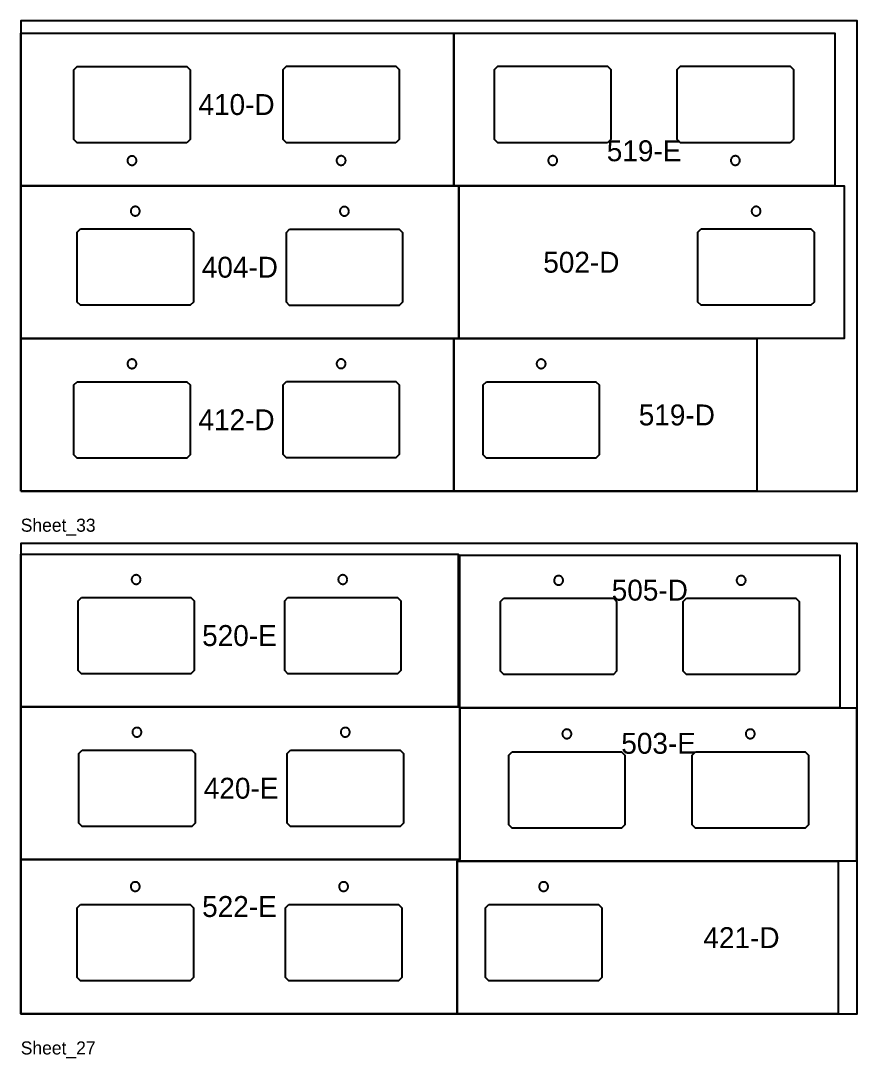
# Model space of a CAD drawing. Header units: millimetres. Extents: x 0 to 20200, y 0 to 17898.
# Drawn here: x 6800 to 10000, y 9831 to 13800 of the extents above; entities that cross this region are included whole.
import ezdxf
from ezdxf.enums import TextEntityAlignment as Align

# ---------------------------------------------------------------- set-up
doc = ezdxf.new("R2010")
doc.units = ezdxf.units.MM
doc.layers.add('NESTED_RESULT', color=7, linetype='Continuous')

msp = doc.modelspace()

# ---------------------------------------------------------------- linework, layer by layer
at = {"layer": 'NESTED_RESULT', "color": 1}
for points in [[(6800, 12000), (10000, 12000), (10000, 13800), (6800, 13800), (6800, 12000)], [(6800, 10000), (10000, 10000), (10000, 11800), (6800, 11800), (6800, 10000)]]:
    msp.add_lwpolyline(points, dxfattribs=at)
at = {"layer": 'NESTED_RESULT'}
for points in [[(6800, 13752.6), (8457.35, 13752.6), (8457.35, 13168.4), (6800, 13168.4), (6800, 13752.6)], [(8457.35, 13752.6), (9914.675, 13752.6), (9914.675, 13168.4), (8457.35, 13168.4), (8457.35, 13752.6)], [(7435, 13333.21314), (7015.9, 13333.21314), (7003.2, 13345.91314), (7003.2, 13612.61314), (7015.9, 13625.31314), (7435, 13625.31314), (7447.7, 13612.61314), (7447.7, 13345.91314), (7435, 13333.21314)], [(8235.1, 13333.5), (7816, 13333.5), (7803.3, 13346.2), (7803.3, 13612.9), (7816, 13625.6), (8235.1, 13625.6), (8247.8, 13612.9), (8247.8, 13346.2), (8235.1, 13333.5)], [(9044.725, 13333.5), (8625.625, 13333.5), (8612.925, 13346.2), (8612.925, 13612.9), (8625.625, 13625.6), (9044.725, 13625.6), (9057.425, 13612.9), (9057.425, 13346.2), (9044.725, 13333.5)], [(9743.225, 13333.5), (9324.125, 13333.5), (9311.425, 13346.2), (9311.425, 13612.9), (9324.125, 13625.6), (9743.225, 13625.6), (9755.925, 13612.9), (9755.925, 13346.2), (9743.225, 13333.5)], [(7207.9875, 13264.95064), (7208.07428, 13263.21193), (7208.33374, 13261.49051), (7208.76331, 13259.80347), (7209.35872, 13258.16759), (7210.11406, 13256.59913), (7211.02181, 13255.11366), (7212.07295, 13253.72596), (7213.25704, 13252.44981), (7214.56231, 13251.2979), (7215.97579, 13250.28168), (7217.48342, 13249.41125), (7219.07023, 13248.69525), (7220.72045, 13248.14081), (7222.41767, 13247.75343), (7224.14503, 13247.53696), (7225.88535, 13247.49356), (7227.62135, 13247.62366), (7229.33577, 13247.92596), (7231.01157, 13248.39746), (7232.6321, 13249.03347), (7234.18125, 13249.82767), (7235.64362, 13250.77217), (7237.00469, 13251.85758), (7238.25092, 13253.07312), (7239.36993, 13254.4067), (7240.35059, 13255.84507), (7241.18317, 13257.37394), (7241.85938, 13258.97811), (7242.37251, 13260.64164), (7242.71746, 13262.34799), (7242.89079, 13264.0802), (7242.89079, 13265.82107), (7242.71746, 13267.55329), (7242.37251, 13269.25964), (7241.85938, 13270.92316), (7241.18317, 13272.52733), (7240.35059, 13274.0562), (7239.36993, 13275.49457), (7238.25092, 13276.82815), (7237.00469, 13278.04369), (7235.64362, 13279.1291), (7234.18125, 13280.0736), (7232.6321, 13280.86781), (7231.01157, 13281.50382), (7229.33577, 13281.97531), (7227.62135, 13282.27761), (7225.88535, 13282.40771), (7224.14503, 13282.36431), (7222.41767, 13282.14784), (7220.72045, 13281.76046), (7219.07023, 13281.20602), (7217.48342, 13280.49002), (7215.97579, 13279.61959), (7214.56231, 13278.60337), (7213.25704, 13277.45146), (7212.07295, 13276.17531), (7211.02181, 13274.78761), (7210.11406, 13273.30215), (7209.35872, 13271.73368), (7208.76331, 13270.0978), (7208.33374, 13268.41076), (7208.07428, 13266.68934), (7207.9875, 13264.95064)], [(8008.0875, 13265.2375), (8008.17428, 13263.4988), (8008.43374, 13261.77737), (8008.86331, 13260.09034), (8009.45872, 13258.45446), (8010.21406, 13256.88599), (8011.12181, 13255.40052), (8012.17295, 13254.01282), (8013.35704, 13252.73668), (8014.66231, 13251.58477), (8016.07579, 13250.56855), (8017.58342, 13249.69811), (8019.17023, 13248.98212), (8020.82045, 13248.42767), (8022.51767, 13248.04029), (8024.24503, 13247.82383), (8025.98535, 13247.78043), (8027.72135, 13247.91052), (8029.43577, 13248.21282), (8031.11157, 13248.68432), (8032.7321, 13249.32033), (8034.28125, 13250.11453), (8035.74362, 13251.05903), (8037.10469, 13252.14445), (8038.35092, 13253.35998), (8039.46993, 13254.69357), (8040.45059, 13256.13194), (8041.28317, 13257.66081), (8041.95938, 13259.26497), (8042.47251, 13260.9285), (8042.81746, 13262.63485), (8042.99079, 13264.36707), (8042.99079, 13266.10793), (8042.81746, 13267.84015), (8042.47251, 13269.5465), (8041.95938, 13271.21003), (8041.28317, 13272.81419), (8040.45059, 13274.34306), (8039.46993, 13275.78143), (8038.35092, 13277.11502), (8037.10469, 13278.33055), (8035.74362, 13279.41597), (8034.28125, 13280.36047), (8032.7321, 13281.15467), (8031.11157, 13281.79068), (8029.43577, 13282.26218), (8027.72135, 13282.56448), (8025.98535, 13282.69457), (8024.24503, 13282.65117), (8022.51767, 13282.43471), (8020.82045, 13282.04733), (8019.17023, 13281.49288), (8017.58342, 13280.77689), (8016.07579, 13279.90645), (8014.66231, 13278.89023), (8013.35704, 13277.73832), (8012.17295, 13276.46218), (8011.12181, 13275.07448), (8010.21406, 13273.58901), (8009.45872, 13272.02054), (8008.86331, 13270.38466), (8008.43374, 13268.69763), (8008.17428, 13266.9762), (8008.0875, 13265.2375)], [(8817.7125, 13265.2375), (8817.79928, 13263.4988), (8818.05874, 13261.77737), (8818.48831, 13260.09034), (8819.08372, 13258.45446), (8819.83906, 13256.88599), (8820.74681, 13255.40052), (8821.79795, 13254.01282), (8822.98204, 13252.73668), (8824.28731, 13251.58477), (8825.70079, 13250.56855), (8827.20842, 13249.69811), (8828.79523, 13248.98212), (8830.44545, 13248.42767), (8832.14267, 13248.04029), (8833.87003, 13247.82383), (8835.61035, 13247.78043), (8837.34635, 13247.91052), (8839.06077, 13248.21282), (8840.73657, 13248.68432), (8842.3571, 13249.32033), (8843.90625, 13250.11453), (8845.36862, 13251.05903), (8846.72969, 13252.14445), (8847.97592, 13253.35998), (8849.09493, 13254.69357), (8850.07559, 13256.13194), (8850.90817, 13257.66081), (8851.58438, 13259.26497), (8852.09751, 13260.9285), (8852.44246, 13262.63485), (8852.61579, 13264.36707), (8852.61579, 13266.10793), (8852.44246, 13267.84015), (8852.09751, 13269.5465), (8851.58438, 13271.21003), (8850.90817, 13272.81419), (8850.07559, 13274.34306), (8849.09493, 13275.78143), (8847.97592, 13277.11502), (8846.72969, 13278.33055), (8845.36862, 13279.41597), (8843.90625, 13280.36047), (8842.3571, 13281.15467), (8840.73657, 13281.79068), (8839.06077, 13282.26218), (8837.34635, 13282.56448), (8835.61035, 13282.69457), (8833.87003, 13282.65117), (8832.14267, 13282.43471), (8830.44545, 13282.04733), (8828.79523, 13281.49288), (8827.20842, 13280.77689), (8825.70079, 13279.90645), (8824.28731, 13278.89023), (8822.98204, 13277.73832), (8821.79795, 13276.46218), (8820.74681, 13275.07448), (8819.83906, 13273.58901), (8819.08372, 13272.02054), (8818.48831, 13270.38466), (8818.05874, 13268.69763), (8817.79928, 13266.9762), (8817.7125, 13265.2375)], [(9516.2125, 13265.2375), (9516.29928, 13263.4988), (9516.55874, 13261.77737), (9516.98831, 13260.09034), (9517.58372, 13258.45446), (9518.33906, 13256.88599), (9519.24681, 13255.40052), (9520.29795, 13254.01282), (9521.48204, 13252.73668), (9522.78731, 13251.58477), (9524.20079, 13250.56855), (9525.70842, 13249.69811), (9527.29523, 13248.98212), (9528.94545, 13248.42767), (9530.64267, 13248.04029), (9532.37003, 13247.82383), (9534.11035, 13247.78043), (9535.84635, 13247.91052), (9537.56077, 13248.21282), (9539.23657, 13248.68432), (9540.8571, 13249.32033), (9542.40625, 13250.11453), (9543.86862, 13251.05903), (9545.22969, 13252.14445), (9546.47592, 13253.35998), (9547.59493, 13254.69357), (9548.57559, 13256.13194), (9549.40817, 13257.66081), (9550.08438, 13259.26497), (9550.59751, 13260.9285), (9550.94246, 13262.63485), (9551.11579, 13264.36707), (9551.11579, 13266.10793), (9550.94246, 13267.84015), (9550.59751, 13269.5465), (9550.08438, 13271.21003), (9549.40817, 13272.81419), (9548.57559, 13274.34306), (9547.59493, 13275.78143), (9546.47592, 13277.11502), (9545.22969, 13278.33055), (9543.86862, 13279.41597), (9542.40625, 13280.36047), (9540.8571, 13281.15467), (9539.23657, 13281.79068), (9537.56077, 13282.26218), (9535.84635, 13282.56448), (9534.11035, 13282.69457), (9532.37003, 13282.65117), (9530.64267, 13282.43471), (9528.94545, 13282.04733), (9527.29523, 13281.49288), (9525.70842, 13280.77689), (9524.20079, 13279.90645), (9522.78731, 13278.89023), (9521.48204, 13277.73832), (9520.29795, 13276.46218), (9519.24681, 13275.07448), (9518.33906, 13273.58901), (9517.58372, 13272.02054), (9516.98831, 13270.38466), (9516.55874, 13268.69763), (9516.29928, 13266.9762), (9516.2125, 13265.2375)], [(6800, 13168.4), (8476.4, 13168.4), (8476.4, 12584.2), (6800, 12584.2), (6800, 13168.4)], [(8476.4, 13168.4), (9949.6, 13168.4), (9949.6, 12584.2), (8476.4, 12584.2), (8476.4, 13168.4)], [(7255.6125, 13071.5625), (7255.52572, 13073.3012), (7255.26626, 13075.02263), (7254.83669, 13076.70966), (7254.24128, 13078.34554), (7253.48594, 13079.91401), (7252.57819, 13081.39948), (7251.52705, 13082.78718), (7250.34296, 13084.06332), (7249.03769, 13085.21523), (7247.62421, 13086.23145), (7246.11658, 13087.10189), (7244.52977, 13087.81788), (7242.87955, 13088.37233), (7241.18233, 13088.75971), (7239.45497, 13088.97617), (7237.71465, 13089.01957), (7235.97865, 13088.88948), (7234.26423, 13088.58718), (7232.58843, 13088.11568), (7230.9679, 13087.47967), (7229.41875, 13086.68547), (7227.95638, 13085.74097), (7226.59531, 13084.65555), (7225.34908, 13083.44002), (7224.23007, 13082.10643), (7223.24941, 13080.66806), (7222.41683, 13079.13919), (7221.74062, 13077.53503), (7221.22749, 13075.8715), (7220.88254, 13074.16515), (7220.70921, 13072.43293), (7220.70921, 13070.69207), (7220.88254, 13068.95985), (7221.22749, 13067.2535), (7221.74062, 13065.58997), (7222.41683, 13063.98581), (7223.24941, 13062.45694), (7224.23007, 13061.01857), (7225.34908, 13059.68498), (7226.59531, 13058.46945), (7227.95638, 13057.38403), (7229.41875, 13056.43953), (7230.9679, 13055.64533), (7232.58843, 13055.00932), (7234.26423, 13054.53782), (7235.97865, 13054.23552), (7237.71465, 13054.10543), (7239.45497, 13054.14883), (7241.18233, 13054.36529), (7242.87955, 13054.75267), (7244.52977, 13055.30712), (7246.11658, 13056.02311), (7247.62421, 13056.89355), (7249.03769, 13057.90977), (7250.34296, 13059.06168), (7251.52705, 13060.33782), (7252.57819, 13061.72552), (7253.48594, 13063.21099), (7254.24128, 13064.77946), (7254.83669, 13066.41534), (7255.26626, 13068.10237), (7255.52572, 13069.8238), (7255.6125, 13071.5625)], [(8055.7125, 13071.13468), (8055.62572, 13072.87339), (8055.36626, 13074.59481), (8054.93669, 13076.28185), (8054.34128, 13077.91773), (8053.58594, 13079.48619), (8052.67819, 13080.97166), (8051.62705, 13082.35936), (8050.44296, 13083.63551), (8049.13769, 13084.78742), (8047.72421, 13085.80364), (8046.21658, 13086.67407), (8044.62977, 13087.39007), (8042.97955, 13087.94451), (8041.28233, 13088.33189), (8039.55497, 13088.54835), (8037.81465, 13088.59176), (8036.07865, 13088.46166), (8034.36423, 13088.15936), (8032.68843, 13087.68786), (8031.0679, 13087.05185), (8029.51875, 13086.25765), (8028.05638, 13085.31315), (8026.69531, 13084.22774), (8025.44908, 13083.0122), (8024.33007, 13081.67862), (8023.34941, 13080.24025), (8022.51683, 13078.71138), (8021.84062, 13077.10721), (8021.32749, 13075.44368), (8020.98254, 13073.73733), (8020.80921, 13072.00512), (8020.80921, 13070.26425), (8020.98254, 13068.53203), (8021.32749, 13066.82568), (8021.84062, 13065.16216), (8022.51683, 13063.55799), (8023.34941, 13062.02912), (8024.33007, 13060.59075), (8025.44908, 13059.25717), (8026.69531, 13058.04163), (8028.05638, 13056.95622), (8029.51875, 13056.01171), (8031.0679, 13055.21751), (8032.68843, 13054.5815), (8034.36423, 13054.11), (8036.07865, 13053.80771), (8037.81465, 13053.67761), (8039.55497, 13053.72101), (8041.28233, 13053.93748), (8042.97955, 13054.32486), (8044.62977, 13054.8793), (8046.21658, 13055.5953), (8047.72421, 13056.46573), (8049.13769, 13057.48195), (8050.44296, 13058.63386), (8051.62705, 13059.91), (8052.67819, 13061.29771), (8053.58594, 13062.78317), (8054.34128, 13064.35164), (8054.93669, 13065.98752), (8055.36626, 13067.67456), (8055.62572, 13069.39598), (8055.7125, 13071.13468)], [(9630.5125, 13071.5625), (9630.42572, 13073.3012), (9630.16626, 13075.02263), (9629.73669, 13076.70966), (9629.14128, 13078.34554), (9628.38594, 13079.91401), (9627.47819, 13081.39948), (9626.42705, 13082.78718), (9625.24296, 13084.06332), (9623.93769, 13085.21523), (9622.52421, 13086.23145), (9621.01658, 13087.10189), (9619.42977, 13087.81788), (9617.77955, 13088.37233), (9616.08233, 13088.75971), (9614.35497, 13088.97617), (9612.61465, 13089.01957), (9610.87865, 13088.88948), (9609.16423, 13088.58718), (9607.48843, 13088.11568), (9605.8679, 13087.47967), (9604.31875, 13086.68547), (9602.85638, 13085.74097), (9601.49531, 13084.65555), (9600.24908, 13083.44002), (9599.13007, 13082.10643), (9598.14941, 13080.66806), (9597.31683, 13079.13919), (9596.64062, 13077.53503), (9596.12749, 13075.8715), (9595.78254, 13074.16515), (9595.60921, 13072.43293), (9595.60921, 13070.69207), (9595.78254, 13068.95985), (9596.12749, 13067.2535), (9596.64062, 13065.58997), (9597.31683, 13063.98581), (9598.14941, 13062.45694), (9599.13007, 13061.01857), (9600.24908, 13059.68498), (9601.49531, 13058.46945), (9602.85638, 13057.38403), (9604.31875, 13056.43953), (9605.8679, 13055.64533), (9607.48843, 13055.00932), (9609.16423, 13054.53782), (9610.87865, 13054.23552), (9612.61465, 13054.10543), (9614.35497, 13054.14883), (9616.08233, 13054.36529), (9617.77955, 13054.75267), (9619.42977, 13055.30712), (9621.01658, 13056.02311), (9622.52421, 13056.89355), (9623.93769, 13057.90977), (9625.24296, 13059.06168), (9626.42705, 13060.33782), (9627.47819, 13061.72552), (9628.38594, 13063.21099), (9629.14128, 13064.77946), (9629.73669, 13066.41534), (9630.16626, 13068.10237), (9630.42572, 13069.8238), (9630.5125, 13071.5625)], [(7028.6, 13003.3), (7447.7, 13003.3), (7460.4, 12990.6), (7460.4, 12723.9), (7447.7, 12711.2), (7028.6, 12711.2), (7015.9, 12723.9), (7015.9, 12990.6), (7028.6, 13003.3)], [(7828.7, 13002.87218), (8247.8, 13002.87218), (8260.5, 12990.17218), (8260.5, 12723.47218), (8247.8, 12710.77218), (7828.7, 12710.77218), (7816, 12723.47218), (7816, 12990.17218), (7828.7, 13002.87218)], [(9403.5, 13003.3), (9822.6, 13003.3), (9835.3, 12990.6), (9835.3, 12723.9), (9822.6, 12711.2), (9403.5, 12711.2), (9390.8, 12723.9), (9390.8, 12990.6), (9403.5, 13003.3)], [(6800, 12000), (6800, 12584.2), (8457.35, 12584.2), (8457.35, 12000), (6800, 12000)], [(8457.35, 12000), (8457.35, 12584.2), (9616.225, 12584.2), (9616.225, 12000), (8457.35, 12000)], [(7242.9125, 12487.3625), (7242.82572, 12489.1012), (7242.56626, 12490.82263), (7242.13669, 12492.50966), (7241.54128, 12494.14554), (7240.78594, 12495.71401), (7239.87819, 12497.19948), (7238.82705, 12498.58718), (7237.64296, 12499.86332), (7236.33769, 12501.01523), (7234.92421, 12502.03145), (7233.41658, 12502.90189), (7231.82977, 12503.61788), (7230.17955, 12504.17233), (7228.48233, 12504.55971), (7226.75497, 12504.77617), (7225.01465, 12504.81957), (7223.27865, 12504.68948), (7221.56423, 12504.38718), (7219.88843, 12503.91568), (7218.2679, 12503.27967), (7216.71875, 12502.48547), (7215.25638, 12501.54097), (7213.89531, 12500.45555), (7212.64908, 12499.24002), (7211.53007, 12497.90643), (7210.54941, 12496.46806), (7209.71683, 12494.93919), (7209.04062, 12493.33503), (7208.52749, 12491.6715), (7208.18254, 12489.96515), (7208.00921, 12488.23293), (7208.00921, 12486.49207), (7208.18254, 12484.75985), (7208.52749, 12483.0535), (7209.04062, 12481.38997), (7209.71683, 12479.78581), (7210.54941, 12478.25694), (7211.53007, 12476.81857), (7212.64908, 12475.48498), (7213.89531, 12474.26945), (7215.25638, 12473.18403), (7216.71875, 12472.23953), (7218.2679, 12471.44533), (7219.88843, 12470.80932), (7221.56423, 12470.33782), (7223.27865, 12470.03552), (7225.01465, 12469.90543), (7226.75497, 12469.94883), (7228.48233, 12470.16529), (7230.17955, 12470.55267), (7231.82977, 12471.10712), (7233.41658, 12471.82311), (7234.92421, 12472.69355), (7236.33769, 12473.70977), (7237.64296, 12474.86168), (7238.82705, 12476.13782), (7239.87819, 12477.52552), (7240.78594, 12479.01099), (7241.54128, 12480.57946), (7242.13669, 12482.21534), (7242.56626, 12483.90237), (7242.82572, 12485.6238), (7242.9125, 12487.3625)], [(8043.0125, 12487.64936), (8042.92572, 12489.38807), (8042.66626, 12491.10949), (8042.23669, 12492.79653), (8041.64128, 12494.43241), (8040.88594, 12496.00087), (8039.97819, 12497.48634), (8038.92705, 12498.87404), (8037.74296, 12500.15019), (8036.43769, 12501.3021), (8035.02421, 12502.31832), (8033.51658, 12503.18875), (8031.92977, 12503.90475), (8030.27955, 12504.45919), (8028.58233, 12504.84657), (8026.85497, 12505.06304), (8025.11465, 12505.10644), (8023.37865, 12504.97634), (8021.66423, 12504.67404), (8019.98843, 12504.20254), (8018.3679, 12503.56653), (8016.81875, 12502.77233), (8015.35638, 12501.82783), (8013.99531, 12500.74242), (8012.74908, 12499.52688), (8011.63007, 12498.1933), (8010.64941, 12496.75493), (8009.81683, 12495.22606), (8009.14062, 12493.62189), (8008.62749, 12491.95836), (8008.28254, 12490.25201), (8008.10921, 12488.5198), (8008.10921, 12486.77893), (8008.28254, 12485.04671), (8008.62749, 12483.34036), (8009.14062, 12481.67684), (8009.81683, 12480.07267), (8010.64941, 12478.5438), (8011.63007, 12477.10543), (8012.74908, 12475.77185), (8013.99531, 12474.55631), (8015.35638, 12473.4709), (8016.81875, 12472.5264), (8018.3679, 12471.73219), (8019.98843, 12471.09618), (8021.66423, 12470.62469), (8023.37865, 12470.32239), (8025.11465, 12470.19229), (8026.85497, 12470.23569), (8028.58233, 12470.45216), (8030.27955, 12470.83954), (8031.92977, 12471.39398), (8033.51658, 12472.10998), (8035.02421, 12472.98041), (8036.43769, 12473.99663), (8037.74296, 12475.14854), (8038.92705, 12476.42469), (8039.97819, 12477.81239), (8040.88594, 12479.29785), (8041.64128, 12480.86632), (8042.23669, 12482.5022), (8042.66626, 12484.18924), (8042.92572, 12485.91066), (8043.0125, 12487.64936)], [(8808.1875, 12487.3625), (8808.10072, 12489.1012), (8807.84126, 12490.82263), (8807.41169, 12492.50966), (8806.81628, 12494.14554), (8806.06094, 12495.71401), (8805.15319, 12497.19948), (8804.10205, 12498.58718), (8802.91796, 12499.86332), (8801.61269, 12501.01523), (8800.19921, 12502.03145), (8798.69158, 12502.90189), (8797.10477, 12503.61788), (8795.45455, 12504.17233), (8793.75733, 12504.55971), (8792.02997, 12504.77617), (8790.28965, 12504.81957), (8788.55365, 12504.68948), (8786.83923, 12504.38718), (8785.16343, 12503.91568), (8783.5429, 12503.27967), (8781.99375, 12502.48547), (8780.53138, 12501.54097), (8779.17031, 12500.45555), (8777.92408, 12499.24002), (8776.80507, 12497.90643), (8775.82441, 12496.46806), (8774.99183, 12494.93919), (8774.31562, 12493.33503), (8773.80249, 12491.6715), (8773.45754, 12489.96515), (8773.28421, 12488.23293), (8773.28421, 12486.49207), (8773.45754, 12484.75985), (8773.80249, 12483.0535), (8774.31562, 12481.38997), (8774.99183, 12479.78581), (8775.82441, 12478.25694), (8776.80507, 12476.81857), (8777.92408, 12475.48498), (8779.17031, 12474.26945), (8780.53138, 12473.18403), (8781.99375, 12472.23953), (8783.5429, 12471.44533), (8785.16343, 12470.80932), (8786.83923, 12470.33782), (8788.55365, 12470.03552), (8790.28965, 12469.90543), (8792.02997, 12469.94883), (8793.75733, 12470.16529), (8795.45455, 12470.55267), (8797.10477, 12471.10712), (8798.69158, 12471.82311), (8800.19921, 12472.69355), (8801.61269, 12473.70977), (8802.91796, 12474.86168), (8804.10205, 12476.13782), (8805.15319, 12477.52552), (8806.06094, 12479.01099), (8806.81628, 12480.57946), (8807.41169, 12482.21534), (8807.84126, 12483.90237), (8808.10072, 12485.6238), (8808.1875, 12487.3625)], [(7015.9, 12419.1), (7435, 12419.1), (7447.7, 12406.4), (7447.7, 12139.7), (7435, 12127), (7015.9, 12127), (7003.2, 12139.7), (7003.2, 12406.4), (7015.9, 12419.1)], [(7816, 12419.38686), (8235.1, 12419.38686), (8247.8, 12406.68686), (8247.8, 12139.98686), (8235.1, 12127.28686), (7816, 12127.28686), (7803.3, 12139.98686), (7803.3, 12406.68686), (7816, 12419.38686)], [(8581.175, 12419.1), (9000.275, 12419.1), (9012.975, 12406.4), (9012.975, 12139.7), (9000.275, 12127), (8581.175, 12127), (8568.475, 12139.7), (8568.475, 12406.4), (8581.175, 12419.1)], [(6800, 11758.95), (8473.225, 11758.95), (8473.225, 11174.75), (6800, 11174.75), (6800, 11758.95)], [(8479.575, 11171.575), (8479.575, 11755.775), (9933.725, 11755.775), (9933.725, 11171.575), (8479.575, 11171.575)], [(7258.7875, 11662.1125), (7258.70072, 11663.8512), (7258.44126, 11665.57263), (7258.01169, 11667.25966), (7257.41628, 11668.89554), (7256.66094, 11670.46401), (7255.75319, 11671.94948), (7254.70205, 11673.33718), (7253.51796, 11674.61332), (7252.21269, 11675.76523), (7250.79921, 11676.78145), (7249.29158, 11677.65189), (7247.70477, 11678.36788), (7246.05455, 11678.92233), (7244.35733, 11679.30971), (7242.62997, 11679.52617), (7240.88965, 11679.56957), (7239.15365, 11679.43948), (7237.43923, 11679.13718), (7235.76343, 11678.66568), (7234.1429, 11678.02967), (7232.59375, 11677.23547), (7231.13138, 11676.29097), (7229.77031, 11675.20555), (7228.52408, 11673.99002), (7227.40507, 11672.65643), (7226.42441, 11671.21806), (7225.59183, 11669.68919), (7224.91562, 11668.08503), (7224.40249, 11666.4215), (7224.05754, 11664.71515), (7223.88421, 11662.98293), (7223.88421, 11661.24207), (7224.05754, 11659.50985), (7224.40249, 11657.8035), (7224.91562, 11656.13997), (7225.59183, 11654.53581), (7226.42441, 11653.00694), (7227.40507, 11651.56857), (7228.52408, 11650.23498), (7229.77031, 11649.01945), (7231.13138, 11647.93403), (7232.59375, 11646.98953), (7234.1429, 11646.19533), (7235.76343, 11645.55932), (7237.43923, 11645.08782), (7239.15365, 11644.78552), (7240.88965, 11644.65543), (7242.62997, 11644.69883), (7244.35733, 11644.91529), (7246.05455, 11645.30267), (7247.70477, 11645.85712), (7249.29158, 11646.57311), (7250.79921, 11647.44355), (7252.21269, 11648.45977), (7253.51796, 11649.61168), (7254.70205, 11650.88782), (7255.75319, 11652.27552), (7256.66094, 11653.76099), (7257.41628, 11655.32946), (7258.01169, 11656.96534), (7258.44126, 11658.65237), (7258.70072, 11660.3738), (7258.7875, 11662.1125)], [(8049.3625, 11662.1125), (8049.27572, 11663.8512), (8049.01626, 11665.57263), (8048.58669, 11667.25966), (8047.99128, 11668.89554), (8047.23594, 11670.46401), (8046.32819, 11671.94948), (8045.27705, 11673.33718), (8044.09296, 11674.61332), (8042.78769, 11675.76523), (8041.37421, 11676.78145), (8039.86658, 11677.65189), (8038.27977, 11678.36788), (8036.62955, 11678.92233), (8034.93233, 11679.30971), (8033.20497, 11679.52617), (8031.46465, 11679.56957), (8029.72865, 11679.43948), (8028.01423, 11679.13718), (8026.33843, 11678.66568), (8024.7179, 11678.02967), (8023.16875, 11677.23547), (8021.70638, 11676.29097), (8020.34531, 11675.20555), (8019.09908, 11673.99002), (8017.98007, 11672.65643), (8016.99941, 11671.21806), (8016.16683, 11669.68919), (8015.49062, 11668.08503), (8014.97749, 11666.4215), (8014.63254, 11664.71515), (8014.45921, 11662.98293), (8014.45921, 11661.24207), (8014.63254, 11659.50985), (8014.97749, 11657.8035), (8015.49062, 11656.13997), (8016.16683, 11654.53581), (8016.99941, 11653.00694), (8017.98007, 11651.56857), (8019.09908, 11650.23498), (8020.34531, 11649.01945), (8021.70638, 11647.93403), (8023.16875, 11646.98953), (8024.7179, 11646.19533), (8026.33843, 11645.55932), (8028.01423, 11645.08782), (8029.72865, 11644.78552), (8031.46465, 11644.65543), (8033.20497, 11644.69883), (8034.93233, 11644.91529), (8036.62955, 11645.30267), (8038.27977, 11645.85712), (8039.86658, 11646.57311), (8041.37421, 11647.44355), (8042.78769, 11648.45977), (8044.09296, 11649.61168), (8045.27705, 11650.88782), (8046.32819, 11652.27552), (8047.23594, 11653.76099), (8047.99128, 11655.32946), (8048.58669, 11656.96534), (8049.01626, 11658.65237), (8049.27572, 11660.3738), (8049.3625, 11662.1125)], [(8874.8625, 11658.9375), (8874.77572, 11660.6762), (8874.51626, 11662.39763), (8874.08669, 11664.08466), (8873.49128, 11665.72054), (8872.73594, 11667.28901), (8871.82819, 11668.77448), (8870.77705, 11670.16218), (8869.59296, 11671.43832), (8868.28769, 11672.59023), (8866.87421, 11673.60645), (8865.36658, 11674.47689), (8863.77977, 11675.19288), (8862.12955, 11675.74733), (8860.43233, 11676.13471), (8858.70497, 11676.35117), (8856.96465, 11676.39457), (8855.22865, 11676.26448), (8853.51423, 11675.96218), (8851.83843, 11675.49068), (8850.2179, 11674.85467), (8848.66875, 11674.06047), (8847.20638, 11673.11597), (8845.84531, 11672.03055), (8844.59908, 11670.81502), (8843.48007, 11669.48143), (8842.49941, 11668.04306), (8841.66683, 11666.51419), (8840.99062, 11664.91003), (8840.47749, 11663.2465), (8840.13254, 11661.54015), (8839.95921, 11659.80793), (8839.95921, 11658.06707), (8840.13254, 11656.33485), (8840.47749, 11654.6285), (8840.99062, 11652.96497), (8841.66683, 11651.36081), (8842.49941, 11649.83194), (8843.48007, 11648.39357), (8844.59908, 11647.05998), (8845.84531, 11645.84445), (8847.20638, 11644.75903), (8848.66875, 11643.81453), (8850.2179, 11643.02033), (8851.83843, 11642.38432), (8853.51423, 11641.91282), (8855.22865, 11641.61052), (8856.96465, 11641.48043), (8858.70497, 11641.52383), (8860.43233, 11641.74029), (8862.12955, 11642.12767), (8863.77977, 11642.68212), (8865.36658, 11643.39811), (8866.87421, 11644.26855), (8868.28769, 11645.28477), (8869.59296, 11646.43668), (8870.77705, 11647.71282), (8871.82819, 11649.10052), (8872.73594, 11650.58599), (8873.49128, 11652.15446), (8874.08669, 11653.79034), (8874.51626, 11655.47737), (8874.77572, 11657.1988), (8874.8625, 11658.9375)], [(9573.3625, 11658.9375), (9573.27572, 11660.6762), (9573.01626, 11662.39763), (9572.58669, 11664.08466), (9571.99128, 11665.72054), (9571.23594, 11667.28901), (9570.32819, 11668.77448), (9569.27705, 11670.16218), (9568.09296, 11671.43832), (9566.78769, 11672.59023), (9565.37421, 11673.60645), (9563.86658, 11674.47689), (9562.27977, 11675.19288), (9560.62955, 11675.74733), (9558.93233, 11676.13471), (9557.20497, 11676.35117), (9555.46465, 11676.39457), (9553.72865, 11676.26448), (9552.01423, 11675.96218), (9550.33843, 11675.49068), (9548.7179, 11674.85467), (9547.16875, 11674.06047), (9545.70638, 11673.11597), (9544.34531, 11672.03055), (9543.09908, 11670.81502), (9541.98007, 11669.48143), (9540.99941, 11668.04306), (9540.16683, 11666.51419), (9539.49062, 11664.91003), (9538.97749, 11663.2465), (9538.63254, 11661.54015), (9538.45921, 11659.80793), (9538.45921, 11658.06707), (9538.63254, 11656.33485), (9538.97749, 11654.6285), (9539.49062, 11652.96497), (9540.16683, 11651.36081), (9540.99941, 11649.83194), (9541.98007, 11648.39357), (9543.09908, 11647.05998), (9544.34531, 11645.84445), (9545.70638, 11644.75903), (9547.16875, 11643.81453), (9548.7179, 11643.02033), (9550.33843, 11642.38432), (9552.01423, 11641.91282), (9553.72865, 11641.61052), (9555.46465, 11641.48043), (9557.20497, 11641.52383), (9558.93233, 11641.74029), (9560.62955, 11642.12767), (9562.27977, 11642.68212), (9563.86658, 11643.39811), (9565.37421, 11644.26855), (9566.78769, 11645.28477), (9568.09296, 11646.43668), (9569.27705, 11647.71282), (9570.32819, 11649.10052), (9571.23594, 11650.58599), (9571.99128, 11652.15446), (9572.58669, 11653.79034), (9573.01626, 11655.47737), (9573.27572, 11657.1988), (9573.3625, 11658.9375)], [(7031.775, 11593.85), (7450.875, 11593.85), (7463.575, 11581.15), (7463.575, 11314.45), (7450.875, 11301.75), (7031.775, 11301.75), (7019.075, 11314.45), (7019.075, 11581.15), (7031.775, 11593.85)], [(7822.35, 11593.85), (8241.45, 11593.85), (8254.15, 11581.15), (8254.15, 11314.45), (8241.45, 11301.75), (7822.35, 11301.75), (7809.65, 11314.45), (7809.65, 11581.15), (7822.35, 11593.85)], [(8647.85, 11590.675), (9066.95, 11590.675), (9079.65, 11577.975), (9079.65, 11311.275), (9066.95, 11298.575), (8647.85, 11298.575), (8635.15, 11311.275), (8635.15, 11577.975), (8647.85, 11590.675)], [(9346.35, 11590.675), (9765.45, 11590.675), (9778.15, 11577.975), (9778.15, 11311.275), (9765.45, 11298.575), (9346.35, 11298.575), (9333.65, 11311.275), (9333.65, 11577.975), (9346.35, 11590.675)], [(6800, 11174.75), (8479.575, 11174.75), (8479.575, 10590.55), (6800, 10590.55), (6800, 11174.75)], [(8479.575, 11171.575), (9997.225, 11171.575), (9997.225, 10584.2), (8479.575, 10584.2), (8479.575, 11171.575)], [(7261.9625, 11077.9125), (7261.87572, 11079.6512), (7261.61626, 11081.37263), (7261.18669, 11083.05966), (7260.59128, 11084.69554), (7259.83594, 11086.26401), (7258.92819, 11087.74948), (7257.87705, 11089.13718), (7256.69296, 11090.41332), (7255.38769, 11091.56523), (7253.97421, 11092.58145), (7252.46658, 11093.45189), (7250.87977, 11094.16788), (7249.22955, 11094.72233), (7247.53233, 11095.10971), (7245.80497, 11095.32617), (7244.06465, 11095.36957), (7242.32865, 11095.23948), (7240.61423, 11094.93718), (7238.93843, 11094.46568), (7237.3179, 11093.82967), (7235.76875, 11093.03547), (7234.30638, 11092.09097), (7232.94531, 11091.00555), (7231.69908, 11089.79002), (7230.58007, 11088.45643), (7229.59941, 11087.01806), (7228.76683, 11085.48919), (7228.09062, 11083.88503), (7227.57749, 11082.2215), (7227.23254, 11080.51515), (7227.05921, 11078.78293), (7227.05921, 11077.04207), (7227.23254, 11075.30985), (7227.57749, 11073.6035), (7228.09062, 11071.93997), (7228.76683, 11070.33581), (7229.59941, 11068.80694), (7230.58007, 11067.36857), (7231.69908, 11066.03498), (7232.94531, 11064.81945), (7234.30638, 11063.73403), (7235.76875, 11062.78953), (7237.3179, 11061.99533), (7238.93843, 11061.35932), (7240.61423, 11060.88782), (7242.32865, 11060.58552), (7244.06465, 11060.45543), (7245.80497, 11060.49883), (7247.53233, 11060.71529), (7249.22955, 11061.10267), (7250.87977, 11061.65712), (7252.46658, 11062.37311), (7253.97421, 11063.24355), (7255.38769, 11064.25977), (7256.69296, 11065.41168), (7257.87705, 11066.68782), (7258.92819, 11068.07552), (7259.83594, 11069.56099), (7260.59128, 11071.12946), (7261.18669, 11072.76534), (7261.61626, 11074.45237), (7261.87572, 11076.1738), (7261.9625, 11077.9125)], [(8058.8875, 11077.9125), (8058.80072, 11079.6512), (8058.54126, 11081.37263), (8058.11169, 11083.05966), (8057.51628, 11084.69554), (8056.76094, 11086.26401), (8055.85319, 11087.74948), (8054.80205, 11089.13718), (8053.61796, 11090.41332), (8052.31269, 11091.56523), (8050.89921, 11092.58145), (8049.39158, 11093.45189), (8047.80477, 11094.16788), (8046.15455, 11094.72233), (8044.45733, 11095.10971), (8042.72997, 11095.32617), (8040.98965, 11095.36957), (8039.25365, 11095.23948), (8037.53923, 11094.93718), (8035.86343, 11094.46568), (8034.2429, 11093.82967), (8032.69375, 11093.03547), (8031.23138, 11092.09097), (8029.87031, 11091.00555), (8028.62408, 11089.79002), (8027.50507, 11088.45643), (8026.52441, 11087.01806), (8025.69183, 11085.48919), (8025.01562, 11083.88503), (8024.50249, 11082.2215), (8024.15754, 11080.51515), (8023.98421, 11078.78293), (8023.98421, 11077.04207), (8024.15754, 11075.30985), (8024.50249, 11073.6035), (8025.01562, 11071.93997), (8025.69183, 11070.33581), (8026.52441, 11068.80694), (8027.50507, 11067.36857), (8028.62408, 11066.03498), (8029.87031, 11064.81945), (8031.23138, 11063.73403), (8032.69375, 11062.78953), (8034.2429, 11061.99533), (8035.86343, 11061.35932), (8037.53923, 11060.88782), (8039.25365, 11060.58552), (8040.98965, 11060.45543), (8042.72997, 11060.49883), (8044.45733, 11060.71529), (8046.15455, 11061.10267), (8047.80477, 11061.65712), (8049.39158, 11062.37311), (8050.89921, 11063.24355), (8052.31269, 11064.25977), (8053.61796, 11065.41168), (8054.80205, 11066.68782), (8055.85319, 11068.07552), (8056.76094, 11069.56099), (8057.51628, 11071.12946), (8058.11169, 11072.76534), (8058.54126, 11074.45237), (8058.80072, 11076.1738), (8058.8875, 11077.9125)], [(8906.6125, 11071.5625), (8906.52572, 11073.3012), (8906.26626, 11075.02263), (8905.83669, 11076.70966), (8905.24128, 11078.34554), (8904.48594, 11079.91401), (8903.57819, 11081.39948), (8902.52705, 11082.78718), (8901.34296, 11084.06332), (8900.03769, 11085.21523), (8898.62421, 11086.23145), (8897.11658, 11087.10189), (8895.52977, 11087.81788), (8893.87955, 11088.37233), (8892.18233, 11088.75971), (8890.45497, 11088.97617), (8888.71465, 11089.01957), (8886.97865, 11088.88948), (8885.26423, 11088.58718), (8883.58843, 11088.11568), (8881.9679, 11087.47967), (8880.41875, 11086.68547), (8878.95638, 11085.74097), (8877.59531, 11084.65555), (8876.34908, 11083.44002), (8875.23007, 11082.10643), (8874.24941, 11080.66806), (8873.41683, 11079.13919), (8872.74062, 11077.53503), (8872.22749, 11075.8715), (8871.88254, 11074.16515), (8871.70921, 11072.43293), (8871.70921, 11070.69207), (8871.88254, 11068.95985), (8872.22749, 11067.2535), (8872.74062, 11065.58997), (8873.41683, 11063.98581), (8874.24941, 11062.45694), (8875.23007, 11061.01857), (8876.34908, 11059.68498), (8877.59531, 11058.46945), (8878.95638, 11057.38403), (8880.41875, 11056.43953), (8881.9679, 11055.64533), (8883.58843, 11055.00932), (8885.26423, 11054.53782), (8886.97865, 11054.23552), (8888.71465, 11054.10543), (8890.45497, 11054.14883), (8892.18233, 11054.36529), (8893.87955, 11054.75267), (8895.52977, 11055.30712), (8897.11658, 11056.02311), (8898.62421, 11056.89355), (8900.03769, 11057.90977), (8901.34296, 11059.06168), (8902.52705, 11060.33782), (8903.57819, 11061.72552), (8904.48594, 11063.21099), (8905.24128, 11064.77946), (8905.83669, 11066.41534), (8906.26626, 11068.10237), (8906.52572, 11069.8238), (8906.6125, 11071.5625)], [(9608.2875, 11071.5625), (9608.20072, 11073.3012), (9607.94126, 11075.02263), (9607.51169, 11076.70966), (9606.91628, 11078.34554), (9606.16094, 11079.91401), (9605.25319, 11081.39948), (9604.20205, 11082.78718), (9603.01796, 11084.06332), (9601.71269, 11085.21523), (9600.29921, 11086.23145), (9598.79158, 11087.10189), (9597.20477, 11087.81788), (9595.55455, 11088.37233), (9593.85733, 11088.75971), (9592.12997, 11088.97617), (9590.38965, 11089.01957), (9588.65365, 11088.88948), (9586.93923, 11088.58718), (9585.26343, 11088.11568), (9583.6429, 11087.47967), (9582.09375, 11086.68547), (9580.63138, 11085.74097), (9579.27031, 11084.65555), (9578.02408, 11083.44002), (9576.90507, 11082.10643), (9575.92441, 11080.66806), (9575.09183, 11079.13919), (9574.41562, 11077.53503), (9573.90249, 11075.8715), (9573.55754, 11074.16515), (9573.38421, 11072.43293), (9573.38421, 11070.69207), (9573.55754, 11068.95985), (9573.90249, 11067.2535), (9574.41562, 11065.58997), (9575.09183, 11063.98581), (9575.92441, 11062.45694), (9576.90507, 11061.01857), (9578.02408, 11059.68498), (9579.27031, 11058.46945), (9580.63138, 11057.38403), (9582.09375, 11056.43953), (9583.6429, 11055.64533), (9585.26343, 11055.00932), (9586.93923, 11054.53782), (9588.65365, 11054.23552), (9590.38965, 11054.10543), (9592.12997, 11054.14883), (9593.85733, 11054.36529), (9595.55455, 11054.75267), (9597.20477, 11055.30712), (9598.79158, 11056.02311), (9600.29921, 11056.89355), (9601.71269, 11057.90977), (9603.01796, 11059.06168), (9604.20205, 11060.33782), (9605.25319, 11061.72552), (9606.16094, 11063.21099), (9606.91628, 11064.77946), (9607.51169, 11066.41534), (9607.94126, 11068.10237), (9608.20072, 11069.8238), (9608.2875, 11071.5625)], [(7034.95, 11009.65), (7454.05, 11009.65), (7466.75, 10996.95), (7466.75, 10730.25), (7454.05, 10717.55), (7034.95, 10717.55), (7022.25, 10730.25), (7022.25, 10996.95), (7034.95, 11009.65)], [(7831.875, 11009.65), (8250.975, 11009.65), (8263.675, 10996.95), (8263.675, 10730.25), (8250.975, 10717.55), (7831.875, 10717.55), (7819.175, 10730.25), (7819.175, 10996.95), (7831.875, 11009.65)], [(8679.6, 11003.3), (9098.7, 11003.3), (9111.4, 10990.6), (9111.4, 10723.9), (9098.7, 10711.2), (8679.6, 10711.2), (8666.9, 10723.9), (8666.9, 10990.6), (8679.6, 11003.3)], [(9381.275, 11003.3), (9800.375, 11003.3), (9813.075, 10990.6), (9813.075, 10723.9), (9800.375, 10711.2), (9381.275, 10711.2), (9368.575, 10723.9), (9368.575, 10990.6), (9381.275, 11003.3)], [(6800, 10590.55), (8470.05, 10590.55), (8470.05, 10000), (6800, 10000), (6800, 10590.55)], [(9927.375, 10000), (8470.05, 10000), (8470.05, 10584.2), (9927.375, 10584.2), (9927.375, 10000)], [(7255.6125, 10487.3625), (7255.52572, 10489.1012), (7255.26626, 10490.82263), (7254.83669, 10492.50966), (7254.24128, 10494.14554), (7253.48594, 10495.71401), (7252.57819, 10497.19948), (7251.52705, 10498.58718), (7250.34296, 10499.86332), (7249.03769, 10501.01523), (7247.62421, 10502.03145), (7246.11658, 10502.90189), (7244.52977, 10503.61788), (7242.87955, 10504.17233), (7241.18233, 10504.55971), (7239.45497, 10504.77617), (7237.71465, 10504.81957), (7235.97865, 10504.68948), (7234.26423, 10504.38718), (7232.58843, 10503.91568), (7230.9679, 10503.27967), (7229.41875, 10502.48547), (7227.95638, 10501.54097), (7226.59531, 10500.45555), (7225.34908, 10499.24002), (7224.23007, 10497.90643), (7223.24941, 10496.46806), (7222.41683, 10494.93919), (7221.74062, 10493.33503), (7221.22749, 10491.6715), (7220.88254, 10489.96515), (7220.70921, 10488.23293), (7220.70921, 10486.49207), (7220.88254, 10484.75985), (7221.22749, 10483.0535), (7221.74062, 10481.38997), (7222.41683, 10479.78581), (7223.24941, 10478.25694), (7224.23007, 10476.81857), (7225.34908, 10475.48498), (7226.59531, 10474.26945), (7227.95638, 10473.18403), (7229.41875, 10472.23953), (7230.9679, 10471.44533), (7232.58843, 10470.80932), (7234.26423, 10470.33782), (7235.97865, 10470.03552), (7237.71465, 10469.90543), (7239.45497, 10469.94883), (7241.18233, 10470.16529), (7242.87955, 10470.55267), (7244.52977, 10471.10712), (7246.11658, 10471.82311), (7247.62421, 10472.69355), (7249.03769, 10473.70977), (7250.34296, 10474.86168), (7251.52705, 10476.13782), (7252.57819, 10477.52552), (7253.48594, 10479.01099), (7254.24128, 10480.57946), (7254.83669, 10482.21534), (7255.26626, 10483.90237), (7255.52572, 10485.6238), (7255.6125, 10487.3625)], [(8052.5375, 10487.3625), (8052.45072, 10489.1012), (8052.19126, 10490.82263), (8051.76169, 10492.50966), (8051.16628, 10494.14554), (8050.41094, 10495.71401), (8049.50319, 10497.19948), (8048.45205, 10498.58718), (8047.26796, 10499.86332), (8045.96269, 10501.01523), (8044.54921, 10502.03145), (8043.04158, 10502.90189), (8041.45477, 10503.61788), (8039.80455, 10504.17233), (8038.10733, 10504.55971), (8036.37997, 10504.77617), (8034.63965, 10504.81957), (8032.90365, 10504.68948), (8031.18923, 10504.38718), (8029.51343, 10503.91568), (8027.8929, 10503.27967), (8026.34375, 10502.48547), (8024.88138, 10501.54097), (8023.52031, 10500.45555), (8022.27408, 10499.24002), (8021.15507, 10497.90643), (8020.17441, 10496.46806), (8019.34183, 10494.93919), (8018.66562, 10493.33503), (8018.15249, 10491.6715), (8017.80754, 10489.96515), (8017.63421, 10488.23293), (8017.63421, 10486.49207), (8017.80754, 10484.75985), (8018.15249, 10483.0535), (8018.66562, 10481.38997), (8019.34183, 10479.78581), (8020.17441, 10478.25694), (8021.15507, 10476.81857), (8022.27408, 10475.48498), (8023.52031, 10474.26945), (8024.88138, 10473.18403), (8026.34375, 10472.23953), (8027.8929, 10471.44533), (8029.51343, 10470.80932), (8031.18923, 10470.33782), (8032.90365, 10470.03552), (8034.63965, 10469.90543), (8036.37997, 10469.94883), (8038.10733, 10470.16529), (8039.80455, 10470.55267), (8041.45477, 10471.10712), (8043.04158, 10471.82311), (8044.54921, 10472.69355), (8045.96269, 10473.70977), (8047.26796, 10474.86168), (8048.45205, 10476.13782), (8049.50319, 10477.52552), (8050.41094, 10479.01099), (8051.16628, 10480.57946), (8051.76169, 10482.21534), (8052.19126, 10483.90237), (8052.45072, 10485.6238), (8052.5375, 10487.3625)], [(8817.7125, 10487.3625), (8817.62572, 10489.1012), (8817.36626, 10490.82263), (8816.93669, 10492.50966), (8816.34128, 10494.14554), (8815.58594, 10495.71401), (8814.67819, 10497.19948), (8813.62705, 10498.58718), (8812.44296, 10499.86332), (8811.13769, 10501.01523), (8809.72421, 10502.03145), (8808.21658, 10502.90189), (8806.62977, 10503.61788), (8804.97955, 10504.17233), (8803.28233, 10504.55971), (8801.55497, 10504.77617), (8799.81465, 10504.81957), (8798.07865, 10504.68948), (8796.36423, 10504.38718), (8794.68843, 10503.91568), (8793.0679, 10503.27967), (8791.51875, 10502.48547), (8790.05638, 10501.54097), (8788.69531, 10500.45555), (8787.44908, 10499.24002), (8786.33007, 10497.90643), (8785.34941, 10496.46806), (8784.51683, 10494.93919), (8783.84062, 10493.33503), (8783.32749, 10491.6715), (8782.98254, 10489.96515), (8782.80921, 10488.23293), (8782.80921, 10486.49207), (8782.98254, 10484.75985), (8783.32749, 10483.0535), (8783.84062, 10481.38997), (8784.51683, 10479.78581), (8785.34941, 10478.25694), (8786.33007, 10476.81857), (8787.44908, 10475.48498), (8788.69531, 10474.26945), (8790.05638, 10473.18403), (8791.51875, 10472.23953), (8793.0679, 10471.44533), (8794.68843, 10470.80932), (8796.36423, 10470.33782), (8798.07865, 10470.03552), (8799.81465, 10469.90543), (8801.55497, 10469.94883), (8803.28233, 10470.16529), (8804.97955, 10470.55267), (8806.62977, 10471.10712), (8808.21658, 10471.82311), (8809.72421, 10472.69355), (8811.13769, 10473.70977), (8812.44296, 10474.86168), (8813.62705, 10476.13782), (8814.67819, 10477.52552), (8815.58594, 10479.01099), (8816.34128, 10480.57946), (8816.93669, 10482.21534), (8817.36626, 10483.90237), (8817.62572, 10485.6238), (8817.7125, 10487.3625)], [(7028.6, 10419.1), (7447.7, 10419.1), (7460.4, 10406.4), (7460.4, 10139.7), (7447.7, 10127), (7028.6, 10127), (7015.9, 10139.7), (7015.9, 10406.4), (7028.6, 10419.1)], [(7825.525, 10419.1), (8244.625, 10419.1), (8257.325, 10406.4), (8257.325, 10139.7), (8244.625, 10127), (7825.525, 10127), (7812.825, 10139.7), (7812.825, 10406.4), (7825.525, 10419.1)], [(8590.7, 10419.1), (9009.8, 10419.1), (9022.5, 10406.4), (9022.5, 10139.7), (9009.8, 10127), (8590.7, 10127), (8578, 10139.7), (8578, 10406.4), (8590.7, 10419.1)]]:
    msp.add_lwpolyline(points, dxfattribs=at)

# ---------------------------------------------------------------- texts
for s, p in [('410-D', (7625.5, 13479.40657)), ('519-E', (9184.58933, 13302.52825)), ('502-D', (8944.50786, 12876.12017)), ('404-D', (7638.2, 12857.03609)), ('412-D', (7625.5, 12273.19343)), ('519-D', (9309.81347, 12291.81707)), ('505-D', (9206.47249, 11621.4801)), ('520-E', (7636.6125, 11447.8)), ('503-E', (9240.06734, 11035.54377)), ('420-E', (7642.9625, 10863.6)), ('522-E', (7636.65591, 10411.06948)), ('421-D', (9557.17318, 10291.9221))]:
    msp.add_text(s, height=80, dxfattribs=at).set_placement(p, align=Align.MIDDLE_CENTER)
at = {"layer": 'NESTED_RESULT', "color": 1}
for s, p in [('Sheet_33', (6800, 11830)), ('Sheet_27', (6800, 9830))]:
    msp.add_text(s, height=50, dxfattribs=at).set_placement(p, align=Align.BOTTOM_LEFT)

doc.saveas('drawing.dxf')
